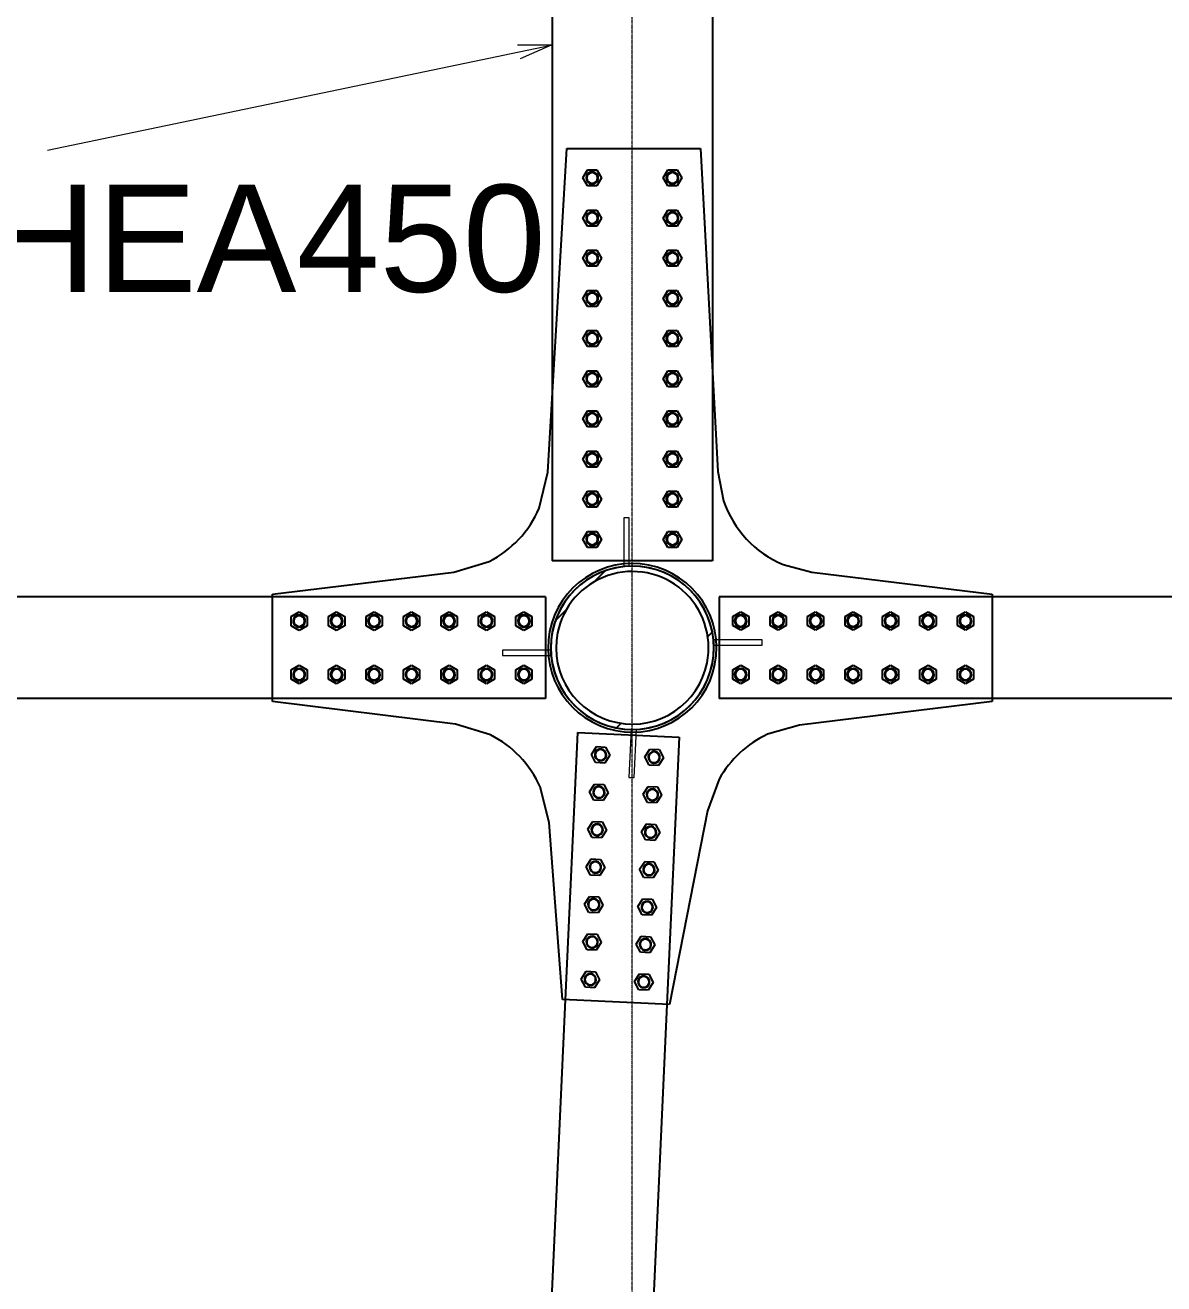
# Model space of a CAD drawing. Header units: millimetres. Extents: x -158 to 97215, y -53820 to 8373.
# Drawn here: x 74599 to 76726, y -29893 to -27542 of the extents above; entities that cross this region are included whole.
import ezdxf
from ezdxf.enums import TextEntityAlignment as Align

# ---------------------------------------------------------------- set-up
doc = ezdxf.new("R2010")
doc.units = ezdxf.units.MM
doc.header["$LTSCALE"] = 0.8
doc.linetypes.add('Grid Line', pattern=[3.33375, 1.905, -0.47625, 0.47625, -0.47625])
for name, color, linetype, lineweight in [('E_COLUMNAS-1', 1, 'Continuous', 25), ('E_EJES-1', 8, 'Grid Line', 9), ('E_TEXTO', 3, 'Continuous', 9), ('P-PLATINA', 6, 'Continuous', 15)]:
    doc.layers.add(name, color=color, linetype=linetype, lineweight=lineweight)
doc.layers.add('VIGAS', color=8, linetype='Continuous')
doc.styles.add('VERDANA', font='arial.ttf')

msp = doc.modelspace()

# ---------------------------------------------------------------- hatches: boundary and pattern name
at = {"layer": 'E_COLUMNAS-1'}
h = msp.add_hatch(dxfattribs=at)
h.set_pattern_fill('', color=256, scale=70, style=0, pattern_type=0)
h.set_pattern_definition([(45, (75882.83, -28675.08), (-157.15, 157.15), [])])
h.paths.add_polyline_path([(75885.8, -28704.8), (75882.8, -28675.1), (75874.1, -28646.5), (75860.1, -28620.1), (75841.1, -28597), (75818, -28578), (75791.6, -28563.9), (75763, -28555.3), (75733.3, -28552.3), (75703.5, -28555.3), (75674.9, -28563.9), (75648.5, -28578), (75625.4, -28597), (75606.5, -28620.1), (75592.4, -28646.5), (75583.7, -28675.1), (75580.8, -28704.8), (75583.7, -28734.6), (75592.4, -28763.2), (75606.5, -28789.6), (75625.4, -28812.7), (75648.5, -28831.6), (75674.9, -28845.7), (75703.5, -28854.4), (75733.3, -28857.3), (75763, -28854.4), (75791.6, -28845.7), (75818, -28831.6), (75841.1, -28812.7), (75860.1, -28789.6), (75874.1, -28763.2), (75882.8, -28734.6)])
h.paths.add_polyline_path([(75864.9, -28759.4), (75851.7, -28784), (75834, -28805.6), (75812.4, -28823.3), (75787.8, -28836.5), (75761.1, -28844.6), (75733.3, -28847.3), (75705.5, -28844.6), (75678.7, -28836.5), (75654.1, -28823.3), (75632.5, -28805.6), (75614.8, -28784), (75601.6, -28759.4), (75593.5, -28732.6), (75590.8, -28704.8), (75593.5, -28677), (75601.6, -28650.3), (75614.8, -28625.7), (75632.5, -28604.1), (75654.1, -28586.3), (75678.7, -28573.2), (75705.5, -28565.1), (75733.3, -28562.3), (75761.1, -28565.1), (75787.8, -28573.2), (75812.4, -28586.3), (75834, -28604.1), (75851.7, -28625.7), (75864.9, -28650.3), (75873, -28677), (75875.8, -28704.8), (75873, -28732.6)])

# ---------------------------------------------------------------- linework, layer by layer
at = {"color": 1, "linetype": 'Continuous'}
for centre, radius, start, end in [((75658.3, -27827.3), 11.5, 108, 288), ((75658.3, -27827.3), 10, 360, 180), ((75658.3, -27827.3), 10, 180, 360), ((75658.3, -27827.3), 11.5, 288, 108), ((75808.3, -27827.3), 11.5, 108, 288), ((75808.3, -27827.3), 10, 360, 180), ((75808.3, -27827.3), 10, 180, 360), ((75808.3, -27827.3), 11.5, 288, 108), ((75658.3, -27902.3), 11.5, 108, 288), ((75658.3, -27902.3), 10, 360, 180), ((75658.3, -27902.3), 11.5, 288, 108), ((75808.3, -27902.3), 11.5, 108, 288), ((75808.3, -27902.3), 10, 360, 180), ((75808.3, -27902.3), 11.5, 288, 108), ((75658.3, -27902.3), 10, 180, 360), ((75808.3, -27902.3), 10, 180, 360), ((75658.3, -27977.3), 11.5, 108, 288), ((75658.3, -27977.3), 10, 360, 180), ((75658.3, -27977.3), 11.5, 288, 108), ((75808.3, -27977.3), 11.5, 108, 288), ((75808.3, -27977.3), 10, 360, 180), ((75808.3, -27977.3), 11.5, 288, 108), ((75658.3, -27977.3), 10, 180, 360), ((75808.3, -27977.3), 10, 180, 360), ((75658.3, -28052.3), 11.5, 108, 288), ((75658.3, -28052.3), 10, 360, 180), ((75658.3, -28052.3), 11.5, 288, 108), ((75808.3, -28052.3), 11.5, 108, 288), ((75808.3, -28052.3), 10, 360, 180), ((75808.3, -28052.3), 11.5, 288, 108), ((75658.3, -28052.3), 10, 180, 360), ((75808.3, -28052.3), 10, 180, 360), ((75658.3, -28127.3), 11.5, 108, 288), ((75658.3, -28127.3), 10, 360, 180), ((75658.3, -28127.3), 10, 180, 360), ((75658.3, -28127.3), 11.5, 288, 108), ((75808.3, -28127.3), 11.5, 108, 288), ((75808.3, -28127.3), 10, 360, 180), ((75808.3, -28127.3), 10, 180, 360), ((75808.3, -28127.3), 11.5, 288, 108), ((75658.3, -28202.3), 11.5, 108, 288), ((75658.3, -28202.3), 10, 360, 180), ((75658.3, -28202.3), 10, 180, 360), ((75658.3, -28202.3), 11.5, 288, 108), ((75808.3, -28202.3), 11.5, 108, 288), ((75808.3, -28202.3), 10, 360, 180), ((75808.3, -28202.3), 10, 180, 360), ((75808.3, -28202.3), 11.5, 288, 108), ((75658.3, -28277.3), 11.5, 108, 288), ((75658.3, -28277.3), 10, 360, 180), ((75658.3, -28277.3), 10, 180, 360), ((75658.3, -28277.3), 11.5, 288, 108), ((75808.3, -28277.3), 11.5, 108, 288), ((75808.3, -28277.3), 10, 360, 180), ((75808.3, -28277.3), 10, 180, 360), ((75808.3, -28277.3), 11.5, 288, 108), ((75658.3, -28352.3), 11.5, 108, 288), ((75658.3, -28352.3), 10, 360, 180), ((75658.3, -28352.3), 11.5, 288, 108), ((75808.3, -28352.3), 11.5, 108, 288), ((75808.3, -28352.3), 10, 360, 180), ((75808.3, -28352.3), 11.5, 288, 108), ((75658.3, -28352.3), 10, 180, 360), ((75808.3, -28352.3), 10, 180, 360), ((75658.3, -28427.3), 11.5, 108, 288), ((75658.3, -28427.3), 10, 360, 180), ((75658.3, -28427.3), 11.5, 288, 108), ((75808.3, -28427.3), 11.5, 108, 288), ((75808.3, -28427.3), 10, 360, 180), ((75808.3, -28427.3), 11.5, 288, 108), ((75658.3, -28427.3), 10, 180, 360), ((75808.3, -28427.3), 10, 180, 360), ((75658.3, -28502.3), 11.5, 108, 288), ((75658.3, -28502.3), 10, 360, 180), ((75658.3, -28502.3), 10, 180, 360), ((75658.3, -28502.3), 11.5, 288, 108), ((75808.3, -28502.3), 11.5, 108, 288), ((75808.3, -28502.3), 10, 360, 180), ((75808.3, -28502.3), 10, 180, 360), ((75808.3, -28502.3), 11.5, 288, 108), ((75110.8, -28654.8), 11.5, 18, 198), ((75110.8, -28654.8), 11.5, 198, 18), ((75110.8, -28654.8), 10, 90, 270), ((75110.8, -28654.8), 10, 270, 90), ((75180.8, -28654.8), 11.5, 18, 198), ((75180.8, -28654.8), 11.5, 198, 18), ((75180.8, -28654.8), 10, 90, 270), ((75180.8, -28654.8), 10, 270, 90), ((75250.8, -28654.8), 11.5, 18, 198), ((75250.8, -28654.8), 11.5, 198, 18), ((75250.8, -28654.8), 10, 90, 270), ((75250.8, -28654.8), 10, 270, 90), ((75320.8, -28654.8), 11.5, 18, 198), ((75320.8, -28654.8), 11.5, 198, 18), ((75320.8, -28654.8), 10, 90, 270), ((75320.8, -28654.8), 10, 270, 90), ((75390.8, -28654.8), 11.5, 18, 198), ((75390.8, -28654.8), 11.5, 198, 18), ((75390.8, -28654.8), 10, 90, 270), ((75390.8, -28654.8), 10, 270, 90), ((75460.8, -28654.8), 11.5, 18, 198), ((75460.8, -28654.8), 11.5, 198, 18), ((75460.8, -28654.8), 10, 90, 270), ((75460.8, -28654.8), 10, 270, 90), ((75530.8, -28654.8), 11.5, 18, 198), ((75530.8, -28654.8), 11.5, 198, 18), ((75530.8, -28654.8), 10, 90, 270), ((75530.8, -28654.8), 10, 270, 90), ((75935.8, -28654.7), 11.5, 18, 198), ((75935.8, -28654.7), 11.5, 198, 18), ((75935.8, -28654.7), 10, 90, 270), ((75935.8, -28654.7), 10, 270, 90), ((76005.8, -28654.7), 11.5, 18, 198), ((76005.8, -28654.7), 11.5, 198, 18), ((76005.8, -28654.7), 10, 90, 270), ((76005.8, -28654.7), 10, 270, 90), ((76075.8, -28654.7), 11.5, 18, 198), ((76075.8, -28654.7), 11.5, 198, 18), ((76075.8, -28654.7), 10, 90, 270), ((76075.8, -28654.7), 10, 270, 90), ((76145.8, -28654.7), 11.5, 18, 198), ((76145.8, -28654.7), 11.5, 198, 18), ((76145.8, -28654.7), 10, 90, 270), ((76145.8, -28654.7), 10, 270, 90), ((76215.8, -28654.7), 11.5, 18, 198), ((76215.8, -28654.7), 11.5, 198, 18), ((76215.8, -28654.7), 10, 90, 270), ((76215.8, -28654.7), 10, 270, 90), ((76285.8, -28654.7), 11.5, 18, 198), ((76285.8, -28654.7), 11.5, 198, 18), ((76285.8, -28654.7), 10, 90, 270), ((76285.8, -28654.7), 10, 270, 90), ((76355.8, -28654.7), 11.5, 18, 198), ((76355.8, -28654.7), 11.5, 198, 18), ((76355.8, -28654.7), 10, 90, 270), ((76355.8, -28654.7), 10, 270, 90), ((75110.8, -28754.8), 11.5, 18, 198), ((75110.8, -28754.8), 10, 90, 270), ((75110.8, -28754.8), 10, 270, 90), ((75180.8, -28754.8), 11.5, 18, 198), ((75180.8, -28754.8), 10, 90, 270), ((75180.8, -28754.8), 10, 270, 90), ((75250.8, -28754.8), 11.5, 18, 198), ((75250.8, -28754.8), 10, 90, 270), ((75250.8, -28754.8), 10, 270, 90), ((75320.8, -28754.8), 11.5, 18, 198), ((75320.8, -28754.8), 10, 90, 270), ((75320.8, -28754.8), 10, 270, 90), ((75390.8, -28754.8), 11.5, 18, 198), ((75390.8, -28754.8), 10, 90, 270), ((75390.8, -28754.8), 10, 270, 90), ((75460.8, -28754.8), 11.5, 18, 198), ((75460.8, -28754.8), 10, 90, 270), ((75460.8, -28754.8), 10, 270, 90), ((75530.8, -28754.8), 11.5, 18, 198), ((75530.8, -28754.8), 10, 90, 270), ((75530.8, -28754.8), 10, 270, 90), ((75935.8, -28754.7), 11.5, 18, 198), ((75935.8, -28754.7), 10, 90, 270), ((75935.8, -28754.7), 10, 270, 90), ((76005.8, -28754.7), 11.5, 18, 198), ((76005.8, -28754.7), 10, 90, 270), ((76005.8, -28754.7), 10, 270, 90), ((76075.8, -28754.7), 11.5, 18, 198), ((76075.8, -28754.7), 10, 90, 270), ((76075.8, -28754.7), 10, 270, 90), ((76145.8, -28754.7), 11.5, 18, 198), ((76145.8, -28754.7), 10, 90, 270), ((76145.8, -28754.7), 10, 270, 90), ((76215.8, -28754.7), 11.5, 18, 198), ((76215.8, -28754.7), 10, 90, 270), ((76215.8, -28754.7), 10, 270, 90), ((76285.8, -28754.7), 11.5, 18, 198), ((76285.8, -28754.7), 10, 90, 270), ((76285.8, -28754.7), 10, 270, 90), ((76355.8, -28754.7), 11.5, 18, 198), ((76355.8, -28754.7), 10, 90, 270), ((76355.8, -28754.7), 10, 270, 90), ((75110.8, -28754.8), 11.5, 198, 18), ((75180.8, -28754.8), 11.5, 198, 18), ((75250.8, -28754.8), 11.5, 198, 18), ((75320.8, -28754.8), 11.5, 198, 18), ((75390.8, -28754.8), 11.5, 198, 18), ((75460.8, -28754.8), 11.5, 198, 18), ((75530.8, -28754.8), 11.5, 198, 18), ((75935.8, -28754.7), 11.5, 198, 18), ((76005.8, -28754.7), 11.5, 198, 18), ((76075.8, -28754.7), 11.5, 198, 18), ((76145.8, -28754.7), 11.5, 198, 18), ((76215.8, -28754.7), 11.5, 198, 18), ((76285.8, -28754.7), 11.5, 198, 18), ((76355.8, -28754.7), 11.5, 198, 18), ((75674.1, -28904.7), 11, 105.3738, 285.3738), ((75674.1, -28904.7), 10, 357.3738, 177.3738), ((75674.1, -28904.7), 10, 177.3738, 357.3738), ((75674.1, -28904.7), 11, 285.3738, 105.3738), ((75774, -28909.3), 11, 105.3738, 285.3738), ((75774, -28909.3), 10, 357.3738, 177.3738), ((75774, -28909.3), 10, 177.3738, 357.3738), ((75774, -28909.3), 11, 285.3738, 105.3738), ((75670.9, -28974.6), 11, 105.3738, 285.3738), ((75670.9, -28974.6), 10, 357.3738, 177.3738), ((75670.9, -28974.6), 10, 177.3738, 357.3738), ((75670.9, -28974.6), 11, 285.3738, 105.3738), ((75770.7, -28979.2), 11, 105.3738, 285.3738), ((75770.7, -28979.2), 10, 177.3738, 357.3738), ((75770.7, -28979.2), 10, 357.3738, 177.3738), ((75770.7, -28979.2), 11, 285.3738, 105.3738), ((75667.6, -29044.5), 11, 105.3738, 285.3738), ((75667.6, -29044.5), 10, 177.3738, 357.3738), ((75667.6, -29044.5), 10, 357.3738, 177.3738), ((75667.6, -29044.5), 11, 285.3738, 105.3738), ((75767.5, -29049.1), 11, 105.3738, 285.3738), ((75767.5, -29049.1), 10, 357.3738, 177.3738), ((75767.5, -29049.1), 10, 177.3738, 357.3738), ((75767.5, -29049.1), 11, 285.3738, 105.3738), ((75664.4, -29114.5), 11, 105.3738, 285.3738), ((75664.4, -29114.5), 10, 357.3738, 177.3738), ((75664.4, -29114.5), 10, 177.3738, 357.3738), ((75664.4, -29114.5), 11, 285.3738, 105.3738), ((75764.3, -29119.1), 11, 105.3738, 285.3738), ((75764.3, -29119.1), 10, 357.3738, 177.3738), ((75764.3, -29119.1), 10, 177.3738, 357.3738), ((75764.3, -29119.1), 11, 285.3738, 105.3738), ((75661.2, -29184.4), 11, 105.3738, 285.3738), ((75661.2, -29184.4), 10, 357.3738, 177.3738), ((75661.2, -29184.4), 10, 177.3738, 357.3738), ((75661.2, -29184.4), 11, 285.3738, 105.3738), ((75761.1, -29189), 11, 105.3738, 285.3738), ((75761.1, -29189), 10, 357.3738, 177.3738), ((75761.1, -29189), 10, 177.3738, 357.3738), ((75761.1, -29189), 11, 285.3738, 105.3738), ((75658, -29254.3), 11, 105.3738, 285.3738), ((75658, -29254.3), 10, 357.3738, 177.3738), ((75658, -29254.3), 10, 177.3738, 357.3738), ((75658, -29254.3), 11, 285.3738, 105.3738), ((75757.9, -29258.9), 11, 105.3738, 285.3738), ((75757.9, -29258.9), 10, 357.3738, 177.3738), ((75757.9, -29258.9), 10, 177.3738, 357.3738), ((75757.9, -29258.9), 11, 285.3738, 105.3738), ((75654.8, -29324.2), 11, 105.3738, 285.3738), ((75654.8, -29324.2), 10, 357.3738, 177.3738), ((75654.8, -29324.2), 10, 177.3738, 357.3738), ((75654.8, -29324.2), 11, 285.3738, 105.3738), ((75754.7, -29328.8), 11, 105.3738, 285.3738), ((75754.7, -29328.8), 10, 357.3738, 177.3738), ((75754.7, -29328.8), 10, 177.3738, 357.3738), ((75754.7, -29328.8), 11, 285.3738, 105.3738)]:
    msp.add_arc(centre, radius, start, end, dxfattribs=at)
at = {"layer": 'E_COLUMNAS-1'}
for radius, start, end in [(157.5, 78.75, 258.75), (152.5, 11.25, 191.25), (152.5, 78.75, 258.75), (157.5, 258.75, 78.75), (152.5, 258.75, 78.75), (142.5, 348.75, 168.75), (152.5, 191.25, 11.25), (142.5, 168.75, 348.75)]:
    msp.add_arc((75733.3, -28704.8), radius, start, end, dxfattribs=at)
at = {"layer": 'E_EJES-1'}
msp.add_line((75733.3, -52920), (75733.3, -22429.9), dxfattribs=at)
at = {"layer": 'E_TEXTO', "color": 4}
for p, q in [((74640.4, -27775.7), (75581.8, -27579.4)), ((75581.8, -27579.4), (75518.6, -27579.4)), ((75581.8, -27579.4), (75523.9, -27604.6))]:
    msp.add_line(p, q, dxfattribs=at)
at = {"layer": 'P-PLATINA'}
for points in [[(75727.5, -28552.3), (75727.5, -28462.3), (75717.5, -28462.3), (75717.5, -28552.3)], [(75885.7, -28700), (75975.7, -28700), (75975.7, -28690), (75885.7, -28690)], [(75580.8, -28709.4), (75490.8, -28709.4), (75490.8, -28719.4), (75580.8, -28719.4)], [(75731, -28856.6), (75726.9, -28946.8), (75736.9, -28947.2), (75741, -28857.1)]]:
    msp.add_lwpolyline(points, close=True, dxfattribs=at)
at = {"layer": 'VIGAS'}
for p, q in [((75583.3, -27032.9), (75583.3, -28241.2)), ((75883.3, -27032.8), (75883.3, -28189.7)), ((75575.3, -28376.7), (75610.9, -27772.6)), ((75575.3, -28376.7), (75610.9, -27772.6)), ((75610.9, -27772.6), (75860.9, -27772.6)), ((75610.9, -27772.6), (75860.9, -27772.6)), ((75860.9, -27772.6), (75893.2, -28375.8)), ((75860.9, -27772.6), (75893.2, -28375.8)), ((75640.9, -27827.3), (75649.6, -27812.3)), ((75649.6, -27842.3), (75640.9, -27827.3)), ((75649.6, -27812.3), (75666.9, -27812.3)), ((75666.9, -27812.3), (75675.6, -27827.3)), ((75675.6, -27827.3), (75666.9, -27842.3)), ((75790.9, -27827.3), (75799.6, -27812.3)), ((75799.6, -27842.3), (75790.9, -27827.3)), ((75799.6, -27812.3), (75816.9, -27812.3)), ((75816.9, -27812.3), (75825.6, -27827.3)), ((75825.6, -27827.3), (75816.9, -27842.3)), ((75666.9, -27842.3), (75649.6, -27842.3)), ((75816.9, -27842.3), (75799.6, -27842.3)), ((75640.9, -27902.3), (75649.6, -27887.3)), ((75649.6, -27887.3), (75666.9, -27887.3)), ((75666.9, -27887.3), (75675.6, -27902.3)), ((75790.9, -27902.3), (75799.6, -27887.3)), ((75799.6, -27887.3), (75816.9, -27887.3)), ((75816.9, -27887.3), (75825.6, -27902.3)), ((75649.6, -27917.3), (75640.9, -27902.3)), ((75666.9, -27917.3), (75649.6, -27917.3)), ((75675.6, -27902.3), (75666.9, -27917.3)), ((75799.6, -27917.3), (75790.9, -27902.3)), ((75816.9, -27917.3), (75799.6, -27917.3)), ((75825.6, -27902.3), (75816.9, -27917.3)), ((75640.9, -27977.3), (75649.6, -27962.3)), ((75649.6, -27962.3), (75666.9, -27962.3)), ((75666.9, -27962.3), (75675.6, -27977.3)), ((75790.9, -27977.3), (75799.6, -27962.3)), ((75799.6, -27962.3), (75816.9, -27962.3)), ((75816.9, -27962.3), (75825.6, -27977.3)), ((75649.6, -27992.3), (75640.9, -27977.3)), ((75666.9, -27992.3), (75649.6, -27992.3)), ((75675.6, -27977.3), (75666.9, -27992.3)), ((75799.6, -27992.3), (75790.9, -27977.3)), ((75816.9, -27992.3), (75799.6, -27992.3)), ((75825.6, -27977.3), (75816.9, -27992.3)), ((75640.9, -28052.3), (75649.6, -28037.3)), ((75649.6, -28037.3), (75666.9, -28037.3)), ((75666.9, -28037.3), (75675.6, -28052.3)), ((75790.9, -28052.3), (75799.6, -28037.3)), ((75799.6, -28037.3), (75816.9, -28037.3)), ((75816.9, -28037.3), (75825.6, -28052.3)), ((75649.6, -28067.3), (75640.9, -28052.3)), ((75675.6, -28052.3), (75666.9, -28067.3)), ((75799.6, -28067.3), (75790.9, -28052.3)), ((75825.6, -28052.3), (75816.9, -28067.3)), ((75666.9, -28067.3), (75649.6, -28067.3)), ((75816.9, -28067.3), (75799.6, -28067.3)), ((75640.9, -28127.3), (75649.6, -28112.3)), ((75649.6, -28112.3), (75666.9, -28112.3)), ((75666.9, -28112.3), (75675.6, -28127.3)), ((75790.9, -28127.3), (75799.6, -28112.3)), ((75799.6, -28112.3), (75816.9, -28112.3)), ((75816.9, -28112.3), (75825.6, -28127.3)), ((75649.6, -28142.3), (75640.9, -28127.3)), ((75675.6, -28127.3), (75666.9, -28142.3)), ((75799.6, -28142.3), (75790.9, -28127.3)), ((75825.6, -28127.3), (75816.9, -28142.3)), ((75666.9, -28142.3), (75649.6, -28142.3)), ((75816.9, -28142.3), (75799.6, -28142.3)), ((75640.9, -28202.3), (75649.6, -28187.3)), ((75649.6, -28217.3), (75640.9, -28202.3)), ((75649.6, -28187.3), (75666.9, -28187.3)), ((75666.9, -28187.3), (75675.6, -28202.3)), ((75675.6, -28202.3), (75666.9, -28217.3)), ((75790.9, -28202.3), (75799.6, -28187.3)), ((75799.6, -28217.3), (75790.9, -28202.3)), ((75799.6, -28187.3), (75816.9, -28187.3)), ((75816.9, -28187.3), (75825.6, -28202.3)), ((75825.6, -28202.3), (75816.9, -28217.3)), ((75883.3, -28189.7), (75883.3, -28542.3)), ((75666.9, -28217.3), (75649.6, -28217.3)), ((75816.9, -28217.3), (75799.6, -28217.3)), ((75583.3, -28241.2), (75583.3, -28542.3)), ((75640.9, -28277.3), (75649.6, -28262.3)), ((75649.6, -28292.3), (75640.9, -28277.3)), ((75649.6, -28262.3), (75666.9, -28262.3)), ((75666.9, -28262.3), (75675.6, -28277.3)), ((75675.6, -28277.3), (75666.9, -28292.3)), ((75790.9, -28277.3), (75799.6, -28262.3)), ((75799.6, -28292.3), (75790.9, -28277.3)), ((75799.6, -28262.3), (75816.9, -28262.3)), ((75816.9, -28262.3), (75825.6, -28277.3)), ((75825.6, -28277.3), (75816.9, -28292.3)), ((75666.9, -28292.3), (75649.6, -28292.3)), ((75816.9, -28292.3), (75799.6, -28292.3)), ((75640.9, -28352.3), (75649.6, -28337.3)), ((75649.6, -28337.3), (75666.9, -28337.3)), ((75666.9, -28337.3), (75675.6, -28352.3)), ((75790.9, -28352.3), (75799.6, -28337.3)), ((75799.6, -28337.3), (75816.9, -28337.3)), ((75816.9, -28337.3), (75825.6, -28352.3)), ((75649.6, -28367.3), (75640.9, -28352.3)), ((75666.9, -28367.3), (75649.6, -28367.3)), ((75675.6, -28352.3), (75666.9, -28367.3)), ((75799.6, -28367.3), (75790.9, -28352.3)), ((75816.9, -28367.3), (75799.6, -28367.3)), ((75825.6, -28352.3), (75816.9, -28367.3)), ((75559.3, -28444), (75575.3, -28376.7)), ((75559.3, -28444), (75575.3, -28376.7)), ((75893.2, -28375.8), (75903.9, -28430.5)), ((75893.2, -28375.8), (75903.9, -28430.5)), ((75640.9, -28427.3), (75649.6, -28412.3)), ((75649.6, -28412.3), (75666.9, -28412.3)), ((75666.9, -28412.3), (75675.6, -28427.3)), ((75790.9, -28427.3), (75799.6, -28412.3)), ((75799.6, -28412.3), (75816.9, -28412.3)), ((75816.9, -28412.3), (75825.6, -28427.3)), ((75649.6, -28442.3), (75640.9, -28427.3)), ((75666.9, -28442.3), (75649.6, -28442.3)), ((75675.6, -28427.3), (75666.9, -28442.3)), ((75799.6, -28442.3), (75790.9, -28427.3)), ((75816.9, -28442.3), (75799.6, -28442.3)), ((75825.6, -28427.3), (75816.9, -28442.3)), ((75640.9, -28502.3), (75649.6, -28487.3)), ((75649.6, -28487.3), (75666.9, -28487.3)), ((75666.9, -28487.3), (75675.6, -28502.3)), ((75790.9, -28502.3), (75799.6, -28487.3)), ((75799.6, -28487.3), (75816.9, -28487.3)), ((75816.9, -28487.3), (75825.6, -28502.3)), ((75649.6, -28517.3), (75640.9, -28502.3)), ((75675.6, -28502.3), (75666.9, -28517.3)), ((75799.6, -28517.3), (75790.9, -28502.3)), ((75825.6, -28502.3), (75816.9, -28517.3)), ((75666.9, -28517.3), (75649.6, -28517.3)), ((75816.9, -28517.3), (75799.6, -28517.3)), ((75399.8, -28563.4), (75466, -28543.3)), ((75399.8, -28563.4), (75466, -28543.3)), ((75883.3, -28542.3), (75583.3, -28542.3)), ((76014.9, -28549.3), (76068.7, -28563.7)), ((76014.9, -28549.3), (76068.7, -28563.7)), ((75060.8, -28604.8), (75399.8, -28563.4)), ((75060.8, -28604.8), (75399.8, -28563.4)), ((76068.7, -28563.7), (76405.7, -28604.8)), ((76068.7, -28563.7), (76405.7, -28604.8)), ((75060.8, -28804.8), (75060.8, -28604.8)), ((75060.8, -28804.8), (75060.8, -28604.8)), ((76405.7, -28604.8), (76405.7, -28804.8)), ((76405.7, -28604.8), (76405.7, -28804.8)), ((75060.8, -28609.7), (67905.8, -28609.7)), ((75570.8, -28609.7), (75060.8, -28609.7)), ((75570.8, -28609.7), (75570.8, -28799.7)), ((75895.7, -28609.7), (75895.7, -28799.7)), ((76405.7, -28609.7), (75895.7, -28609.7)), ((79603.5, -28609.7), (76405.7, -28609.7)), ((75095.8, -28646.2), (75110.8, -28637.5)), ((75095.8, -28663.5), (75095.8, -28646.2)), ((75110.8, -28637.5), (75125.8, -28646.2)), ((75125.8, -28646.2), (75125.8, -28663.5)), ((75165.8, -28646.2), (75180.8, -28637.5)), ((75165.8, -28663.5), (75165.8, -28646.2)), ((75180.8, -28637.5), (75195.8, -28646.2)), ((75195.8, -28646.2), (75195.8, -28663.5)), ((75235.8, -28646.2), (75250.8, -28637.5)), ((75235.8, -28663.5), (75235.8, -28646.2)), ((75250.8, -28637.5), (75265.8, -28646.2)), ((75265.8, -28646.2), (75265.8, -28663.5)), ((75305.8, -28646.2), (75320.8, -28637.5)), ((75305.8, -28663.5), (75305.8, -28646.2)), ((75320.8, -28637.5), (75335.8, -28646.2)), ((75335.8, -28646.2), (75335.8, -28663.5)), ((75375.8, -28646.2), (75390.8, -28637.5)), ((75375.8, -28663.5), (75375.8, -28646.2)), ((75390.8, -28637.5), (75405.8, -28646.2)), ((75405.8, -28646.2), (75405.8, -28663.5)), ((75445.8, -28646.2), (75460.8, -28637.5)), ((75445.8, -28663.5), (75445.8, -28646.2)), ((75460.8, -28637.5), (75475.8, -28646.2)), ((75475.8, -28646.2), (75475.8, -28663.5)), ((75515.8, -28646.2), (75530.8, -28637.5)), ((75515.8, -28663.5), (75515.8, -28646.2)), ((75530.8, -28637.5), (75545.8, -28646.2)), ((75545.8, -28646.2), (75545.8, -28663.5)), ((75920.8, -28646.1), (75935.8, -28637.4)), ((75920.8, -28663.4), (75920.8, -28646.1)), ((75935.8, -28637.4), (75950.8, -28646.1)), ((75950.8, -28646.1), (75950.8, -28663.4)), ((75990.8, -28646.1), (76005.8, -28637.4)), ((75990.8, -28663.4), (75990.8, -28646.1)), ((76005.8, -28637.4), (76020.8, -28646.1)), ((76020.8, -28646.1), (76020.8, -28663.4)), ((76060.8, -28646.1), (76075.8, -28637.4)), ((76060.8, -28663.4), (76060.8, -28646.1)), ((76075.8, -28637.4), (76090.8, -28646.1)), ((76090.8, -28646.1), (76090.8, -28663.4)), ((76130.8, -28646.1), (76145.8, -28637.4)), ((76130.8, -28663.4), (76130.8, -28646.1)), ((76145.8, -28637.4), (76160.8, -28646.1)), ((76160.8, -28646.1), (76160.8, -28663.4)), ((76200.8, -28646.1), (76215.8, -28637.4)), ((76200.8, -28663.4), (76200.8, -28646.1)), ((76215.8, -28637.4), (76230.8, -28646.1)), ((76230.8, -28646.1), (76230.8, -28663.4)), ((76270.8, -28646.1), (76285.8, -28637.4)), ((76270.8, -28663.4), (76270.8, -28646.1)), ((76285.8, -28637.4), (76300.8, -28646.1)), ((76300.8, -28646.1), (76300.8, -28663.4)), ((76340.8, -28646.1), (76355.8, -28637.4)), ((76340.8, -28663.4), (76340.8, -28646.1)), ((76355.8, -28637.4), (76370.8, -28646.1)), ((76370.8, -28646.1), (76370.8, -28663.4)), ((75110.8, -28672.2), (75095.8, -28663.5)), ((75125.8, -28663.5), (75110.8, -28672.2)), ((75180.8, -28672.2), (75165.8, -28663.5)), ((75195.8, -28663.5), (75180.8, -28672.2)), ((75250.8, -28672.2), (75235.8, -28663.5)), ((75265.8, -28663.5), (75250.8, -28672.2)), ((75320.8, -28672.2), (75305.8, -28663.5)), ((75335.8, -28663.5), (75320.8, -28672.2)), ((75390.8, -28672.2), (75375.8, -28663.5)), ((75405.8, -28663.5), (75390.8, -28672.2)), ((75460.8, -28672.2), (75445.8, -28663.5)), ((75475.8, -28663.5), (75460.8, -28672.2)), ((75530.8, -28672.2), (75515.8, -28663.5)), ((75545.8, -28663.5), (75530.8, -28672.2)), ((75935.8, -28672.1), (75920.8, -28663.4)), ((75950.8, -28663.4), (75935.8, -28672.1)), ((76005.8, -28672.1), (75990.8, -28663.4)), ((76020.8, -28663.4), (76005.8, -28672.1)), ((76075.8, -28672.1), (76060.8, -28663.4)), ((76090.8, -28663.4), (76075.8, -28672.1)), ((76145.8, -28672.1), (76130.8, -28663.4)), ((76160.8, -28663.4), (76145.8, -28672.1)), ((76215.8, -28672.1), (76200.8, -28663.4)), ((76230.8, -28663.4), (76215.8, -28672.1)), ((76285.8, -28672.1), (76270.8, -28663.4)), ((76300.8, -28663.4), (76285.8, -28672.1)), ((76355.8, -28672.1), (76340.8, -28663.4)), ((76370.8, -28663.4), (76355.8, -28672.1)), ((75095.8, -28746.2), (75110.8, -28737.5)), ((75095.8, -28763.5), (75095.8, -28746.2)), ((75110.8, -28737.5), (75125.8, -28746.2)), ((75125.8, -28746.2), (75125.8, -28763.5)), ((75165.8, -28746.2), (75180.8, -28737.5)), ((75165.8, -28763.5), (75165.8, -28746.2)), ((75180.8, -28737.5), (75195.8, -28746.2)), ((75195.8, -28746.2), (75195.8, -28763.5)), ((75235.8, -28746.2), (75250.8, -28737.5)), ((75235.8, -28763.5), (75235.8, -28746.2)), ((75250.8, -28737.5), (75265.8, -28746.2)), ((75265.8, -28746.2), (75265.8, -28763.5)), ((75305.8, -28746.2), (75320.8, -28737.5)), ((75305.8, -28763.5), (75305.8, -28746.2)), ((75320.8, -28737.5), (75335.8, -28746.2)), ((75335.8, -28746.2), (75335.8, -28763.5)), ((75375.8, -28746.2), (75390.8, -28737.5)), ((75375.8, -28763.5), (75375.8, -28746.2)), ((75390.8, -28737.5), (75405.8, -28746.2)), ((75405.8, -28746.2), (75405.8, -28763.5)), ((75445.8, -28746.2), (75460.8, -28737.5)), ((75445.8, -28763.5), (75445.8, -28746.2)), ((75460.8, -28737.5), (75475.8, -28746.2)), ((75475.8, -28746.2), (75475.8, -28763.5)), ((75515.8, -28746.2), (75530.8, -28737.5)), ((75515.8, -28763.5), (75515.8, -28746.2)), ((75530.8, -28737.5), (75545.8, -28746.2)), ((75545.8, -28746.2), (75545.8, -28763.5)), ((75920.8, -28746.1), (75935.8, -28737.4)), ((75920.8, -28763.4), (75920.8, -28746.1)), ((75935.8, -28737.4), (75950.8, -28746.1)), ((75950.8, -28746.1), (75950.8, -28763.4)), ((75990.8, -28746.1), (76005.8, -28737.4)), ((75990.8, -28763.4), (75990.8, -28746.1)), ((76005.8, -28737.4), (76020.8, -28746.1)), ((76020.8, -28746.1), (76020.8, -28763.4)), ((76060.8, -28746.1), (76075.8, -28737.4)), ((76060.8, -28763.4), (76060.8, -28746.1)), ((76075.8, -28737.4), (76090.8, -28746.1)), ((76090.8, -28746.1), (76090.8, -28763.4)), ((76130.8, -28746.1), (76145.8, -28737.4)), ((76130.8, -28763.4), (76130.8, -28746.1)), ((76145.8, -28737.4), (76160.8, -28746.1)), ((76160.8, -28746.1), (76160.8, -28763.4)), ((76200.8, -28746.1), (76215.8, -28737.4)), ((76200.8, -28763.4), (76200.8, -28746.1)), ((76215.8, -28737.4), (76230.8, -28746.1)), ((76230.8, -28746.1), (76230.8, -28763.4)), ((76270.8, -28746.1), (76285.8, -28737.4)), ((76270.8, -28763.4), (76270.8, -28746.1)), ((76285.8, -28737.4), (76300.8, -28746.1)), ((76300.8, -28746.1), (76300.8, -28763.4)), ((76340.8, -28746.1), (76355.8, -28737.4)), ((76340.8, -28763.4), (76340.8, -28746.1)), ((76355.8, -28737.4), (76370.8, -28746.1)), ((76370.8, -28746.1), (76370.8, -28763.4)), ((75110.8, -28772.2), (75095.8, -28763.5)), ((75125.8, -28763.5), (75110.8, -28772.2)), ((75180.8, -28772.2), (75165.8, -28763.5)), ((75195.8, -28763.5), (75180.8, -28772.2)), ((75250.8, -28772.2), (75235.8, -28763.5)), ((75265.8, -28763.5), (75250.8, -28772.2)), ((75320.8, -28772.2), (75305.8, -28763.5)), ((75335.8, -28763.5), (75320.8, -28772.2)), ((75390.8, -28772.2), (75375.8, -28763.5)), ((75405.8, -28763.5), (75390.8, -28772.2)), ((75460.8, -28772.2), (75445.8, -28763.5)), ((75475.8, -28763.5), (75460.8, -28772.2)), ((75530.8, -28772.2), (75515.8, -28763.5)), ((75545.8, -28763.5), (75530.8, -28772.2)), ((75935.8, -28772.1), (75920.8, -28763.4)), ((75950.8, -28763.4), (75935.8, -28772.1)), ((76005.8, -28772.1), (75990.8, -28763.4)), ((76020.8, -28763.4), (76005.8, -28772.1)), ((76075.8, -28772.1), (76060.8, -28763.4)), ((76090.8, -28763.4), (76075.8, -28772.1)), ((76145.8, -28772.1), (76130.8, -28763.4)), ((76160.8, -28763.4), (76145.8, -28772.1)), ((76215.8, -28772.1), (76200.8, -28763.4)), ((76230.8, -28763.4), (76215.8, -28772.1)), ((76285.8, -28772.1), (76270.8, -28763.4)), ((76300.8, -28763.4), (76285.8, -28772.1)), ((76355.8, -28772.1), (76340.8, -28763.4)), ((76370.8, -28763.4), (76355.8, -28772.1)), ((75060.8, -28799.7), (67905.8, -28799.7)), ((75570.8, -28799.7), (75060.8, -28799.7)), ((75403.1, -28847.5), (75060.8, -28804.8)), ((75403.1, -28847.5), (75060.8, -28804.8)), ((76405.7, -28799.7), (75895.7, -28799.7)), ((76405.7, -28804.8), (76045.8, -28849.1)), ((76405.7, -28804.8), (76045.8, -28849.1)), ((79603.5, -28799.7), (76405.7, -28799.7)), ((75468.3, -28867.4), (75403.1, -28847.5)), ((75468.3, -28867.4), (75403.1, -28847.5)), ((75630.9, -28862.7), (75608.1, -29362.2)), ((75630.9, -28862.7), (75820.7, -28871.4)), ((76045.8, -28849.1), (75985.8, -28866.3)), ((76045.8, -28849.1), (75985.8, -28866.3)), ((75656.8, -28903.9), (75666.1, -28889.3)), ((75666.1, -28889.3), (75683.4, -28890.1)), ((75820.7, -28871.4), (75797.9, -29370.8)), ((75664.7, -28919.3), (75656.8, -28903.9)), ((75691.4, -28905.5), (75682, -28920.1)), ((75683.4, -28890.1), (75691.4, -28905.5)), ((75756.7, -28908.5), (75766, -28893.9)), ((75764.6, -28923.9), (75756.7, -28908.5)), ((75766, -28893.9), (75783.3, -28894.7)), ((75791.3, -28910.1), (75781.9, -28924.7)), ((75783.3, -28894.7), (75791.3, -28910.1)), ((75682, -28920.1), (75664.7, -28919.3)), ((75781.9, -28924.7), (75764.6, -28923.9)), ((75653.5, -28973.8), (75662.9, -28959.2)), ((75662.9, -28959.2), (75680.2, -28960)), ((75895.5, -28950.3), (75874, -29009)), ((75895.5, -28950.3), (75874, -29009)), ((75577.8, -29030.8), (75561, -28964.6)), ((75577.8, -29030.8), (75561, -28964.6)), ((75661.5, -28989.2), (75653.5, -28973.8)), ((75688.2, -28975.4), (75678.8, -28990)), ((75680.2, -28960), (75688.2, -28975.4)), ((75753.4, -28978.4), (75762.8, -28963.8)), ((75761.4, -28993.8), (75753.4, -28978.4)), ((75762.8, -28963.8), (75780.1, -28964.6)), ((75788, -28980), (75778.7, -28994.6)), ((75780.1, -28964.6), (75788, -28980)), ((75678.8, -28990), (75661.5, -28989.2)), ((75778.7, -28994.6), (75761.4, -28993.8)), ((75650.3, -29043.7), (75659.7, -29029.2)), ((75659.7, -29029.2), (75677, -29030)), ((75677, -29030), (75684.9, -29045.3)), ((75874, -29009), (75802.8, -29371.1)), ((75874, -29009), (75802.8, -29371.1)), ((75603, -29361.9), (75577.8, -29030.8)), ((75603, -29361.9), (75577.8, -29030.8)), ((75658.3, -29059.1), (75650.3, -29043.7)), ((75684.9, -29045.3), (75675.6, -29059.9)), ((75750.2, -29048.3), (75759.6, -29033.7)), ((75758.2, -29063.7), (75750.2, -29048.3)), ((75759.6, -29033.7), (75776.9, -29034.5)), ((75784.8, -29049.9), (75775.5, -29064.5)), ((75776.9, -29034.5), (75784.8, -29049.9)), ((75675.6, -29059.9), (75658.3, -29059.1)), ((75775.5, -29064.5), (75758.2, -29063.7)), ((75647.1, -29113.7), (75656.5, -29099.1)), ((75656.5, -29099.1), (75673.8, -29099.9)), ((75673.8, -29099.9), (75681.7, -29115.3)), ((75655.1, -29129.1), (75647.1, -29113.7)), ((75681.7, -29115.3), (75672.4, -29129.8)), ((75747, -29118.3), (75756.4, -29103.7)), ((75755, -29133.6), (75747, -29118.3)), ((75756.4, -29103.7), (75773.7, -29104.5)), ((75781.6, -29119.8), (75772.3, -29134.4)), ((75773.7, -29104.5), (75781.6, -29119.8)), ((75672.4, -29129.8), (75655.1, -29129.1)), ((75772.3, -29134.4), (75755, -29133.6)), ((75643.9, -29183.6), (75653.3, -29169)), ((75653.3, -29169), (75670.6, -29169.8)), ((75670.6, -29169.8), (75678.5, -29185.2)), ((75651.9, -29199), (75643.9, -29183.6)), ((75678.5, -29185.2), (75669.2, -29199.8)), ((75743.8, -29188.2), (75753.2, -29173.6)), ((75751.8, -29203.6), (75743.8, -29188.2)), ((75753.2, -29173.6), (75770.5, -29174.4)), ((75778.4, -29189.8), (75769.1, -29204.4)), ((75770.5, -29174.4), (75778.4, -29189.8)), ((75669.2, -29199.8), (75651.9, -29199)), ((75769.1, -29204.4), (75751.8, -29203.6)), ((75640.7, -29253.5), (75650.1, -29238.9)), ((75650.1, -29238.9), (75667.4, -29239.7)), ((75667.4, -29239.7), (75675.3, -29255.1)), ((75648.7, -29268.9), (75640.7, -29253.5)), ((75675.3, -29255.1), (75666, -29269.7)), ((75740.6, -29258.1), (75750, -29243.5)), ((75748.6, -29273.5), (75740.6, -29258.1)), ((75750, -29243.5), (75767.3, -29244.3)), ((75775.2, -29259.7), (75765.9, -29274.3)), ((75767.3, -29244.3), (75775.2, -29259.7)), ((75666, -29269.7), (75648.7, -29268.9)), ((75765.9, -29274.3), (75748.6, -29273.5)), ((75637.5, -29323.5), (75646.8, -29308.9)), ((75646.8, -29308.9), (75664.2, -29309.7)), ((75664.2, -29309.7), (75672.1, -29325)), ((75645.5, -29338.8), (75637.5, -29323.5)), ((75672.1, -29325), (75662.8, -29339.6)), ((75737.4, -29328), (75746.7, -29313.4)), ((75745.4, -29343.4), (75737.4, -29328)), ((75746.7, -29313.4), (75764, -29314.2)), ((75772, -29329.6), (75762.7, -29344.2)), ((75764, -29314.2), (75772, -29329.6)), ((75662.8, -29339.6), (75645.5, -29338.8)), ((75762.7, -29344.2), (75745.4, -29343.4)), ((75608.1, -29362.2), (75450.5, -32805)), ((75802.8, -29371.1), (75603, -29361.9)), ((75802.8, -29371.1), (75603, -29361.9)), ((75797.9, -29370.8), (75640.7, -32805))]:
    msp.add_line(p, q, dxfattribs=at)
for centre, start, end in [((76092.9, -28365.2), 199.0577, 247.0433), ((76092.9, -28365.2), 199.0577, 247.0433), ((75375.6, -28364.9), 296.8759, 336.7048), ((75375.6, -28364.9), 296.8759, 336.7048), ((75378.3, -29046), 23.9962, 63.2602), ((75378.3, -29046), 23.9962, 63.2602), ((76070.3, -29047.6), 114.9759, 150.9091), ((76070.3, -29047.6), 114.9759, 150.9091)]:
    msp.add_arc(centre, 200, start, end, dxfattribs=at)

# ---------------------------------------------------------------- texts
at = {"layer": 'E_TEXTO', "style": 'VERDANA'}
msp.add_text('b/136-HEA450', height=200, dxfattribs=at).set_placement((74655.4, -28040), align=Align.CENTER)

doc.saveas('drawing.dxf')
